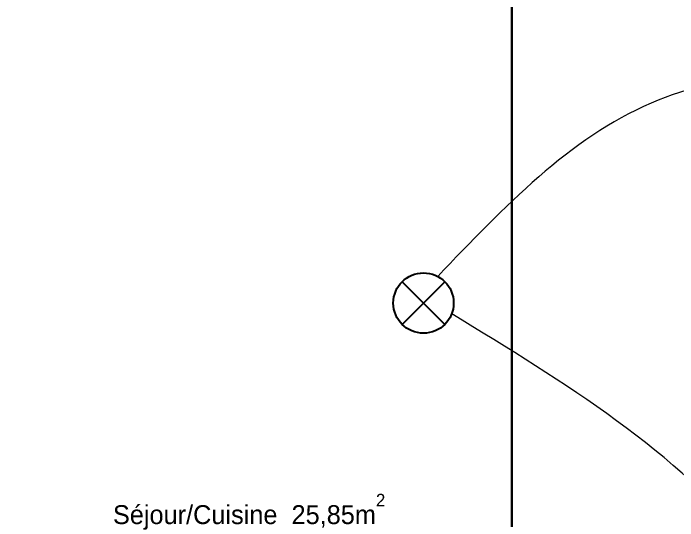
# Model space of a CAD drawing. Header units: centimetres. Extents: x -58072 to 12532, y -30603 to 6224.
# Drawn here: x 10611.5 to 10941.8, y 3650.9 to 3903.2 of the extents above; entities that cross this region are included whole.
import ezdxf

# ---------------------------------------------------------------- set-up
doc = ezdxf.new("R2010")
doc.units = ezdxf.units.CM
doc.layers.add('C ANNOTATIONS-texte', color=252, linetype='Continuous')
doc.layers.add('prlm-ELEC-CFO', color=1, linetype='Continuous', lineweight=25)
doc.layers.add('prlm-ZEROPLOT', color=254, linetype='Continuous', plot=False)
doc.styles.add('Eurostile', font='Eurosti.TTF')

# ---------------------------------------------------------------- blocks, each defined once
blk = doc.blocks.new('xi.PTCE')
at = {"layer": 'prlm-ELEC-CFO', "color": 0}
for points in [[(-10.61, 10.61), (10.61, -10.61)], [(10.61, 10.61), (-10.61, -10.61)]]:
    blk.add_lwpolyline(points, dxfattribs=at)
at = {"layer": 'prlm-ELEC-CFO', "color": 0, "linetype": 'ByBlock'}
blk.add_circle((0, 0), 15, dxfattribs=at)

msp = doc.modelspace()

# ---------------------------------------------------------------- linework, layer by layer
at = {"layer": 'prlm-ELEC-CFO', "lineweight": 13}
for points in [[(11051.623, 3877.797), (10928.587, 3858.551), (10822.487, 3772.337)], [(11030.484, 3558.304), (10981.009, 3636.226), (10829.427, 3753.754)]]:
    msp.add_spline(points, degree=3, dxfattribs=at)
at = {"layer": 'prlm-ZEROPLOT'}
for points in [[(8418.485, 4917.388), (10859.388, 4917.388), (10859.389, 3517.39), (9818.485, 3517.39), (9818.485, 2192.491), (8418.485, 2192.491)], [(10859.388, 4917.389), (11968.445, 4917.389), (11968.445, 3517.389), (10859.388, 3517.389)]]:
    msp.add_lwpolyline(points, close=True, dxfattribs=at)

# ---------------------------------------------------------------- block references
at = {"layer": 'prlm-ELEC-CFO'}
msp.add_blockref('xi.PTCE', (10815.415, 3759.109), dxfattribs=at)

# ---------------------------------------------------------------- texts
at = {"layer": 'C ANNOTATIONS-texte', "insert": (10661, 3664.23), "char_height": 9.40741, "width": 211.84601, "attachment_point": 1, "line_spacing_factor": 0.894578, "style": 'Eurostile'}
msp.add_mtext('Séjour/Cuisine  25,85m{\\H0.6667x;\\S2^ ;}', dxfattribs=at)

doc.saveas('drawing.dxf')
